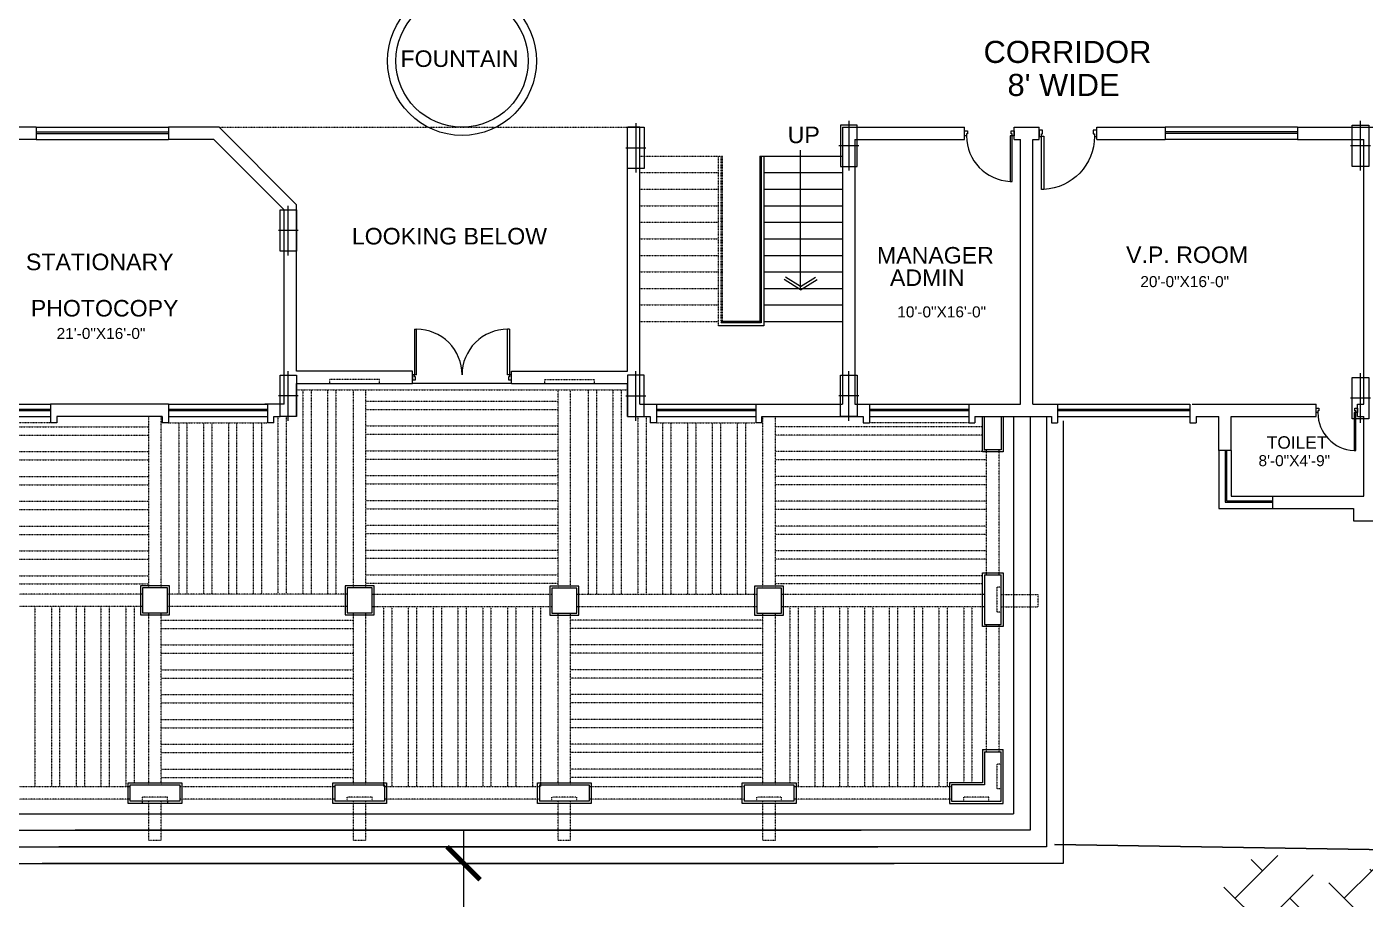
# Model space of a CAD drawing. Header units: inches. Extents: x -110725 to 51121, y 8404 to 44825.
# Drawn here: x 40073 to 41044, y 21177 to 21810 of the extents above; entities that cross this region are included whole.
import ezdxf

# ---------------------------------------------------------------- set-up
doc = ezdxf.new("R2010")
doc.units = ezdxf.units.IN
doc.header["$LTSCALE"] = 0.1
doc.header["$MEASUREMENT"] = 0
doc.linetypes.add('DASHED2', pattern=[0.375, 0.25, -0.125])
doc.layers.get('0').update_dxf_attribs({"color": 1, "lineweight": 0})
doc.layers.get('Defpoints').update_dxf_attribs({"lineweight": 0})
for name, color, linetype, lineweight in [('Col.', 4, 'Continuous', 0), ('dim', 252, 'Continuous', 0), ('DOOR', 32, 'Continuous', 0), ('h', 8, 'Continuous', 0), ('HATCH', 5, 'Continuous', 5), ('PLASTER', 7, 'Continuous', 0), ('stair', 5, 'Continuous', 0), ('TEXT', 3, 'Continuous', 0), ('WALL', 7, 'Continuous', 0), ('WIN', 160, 'Continuous', 0), ('wood pergola', 22, 'DASHED2', 0)]:
    doc.layers.add(name, color=color, linetype=linetype, lineweight=lineweight)
doc.layers.add('GREEN BELT', color=80, linetype='Continuous')
doc.styles.add('as', font='arial.ttf')
doc.styles.add('EHSAN', font='arial.ttf', dxfattribs={"height": 54})
doc.dimstyles.new('DIM1', dxfattribs={"dimtxt": 54, "dimasz": 6, "dimexe": 6, "dimexo": 3, "dimgap": 1, "dimtad": 0, "dimzin": 0, "dimdsep": 46, "dimlunit": 4, "dimtxsty": 'EHSAN', "dimblk": 'ARCHTICK', "dimcen": 3, "dimdle": 6, "dimclrd": 4, "dimclre": 4, "dimclrt": 6, "dimadec": 0, "dimazin": 0, "dimtfac": 1, "dimtofl": 0, "dimtmove": 1, "dimatfit": 3, "dimldrblk": 'ARCHTICK', "dimfxl": 4, "dimtolj": 1, "dimtzin": 3, "dimlwd": -1, "dimlwe": -1, "dimarcsym": 0})

# ---------------------------------------------------------------- blocks, each defined once
blk = doc.blocks.new('D-1')
for points in [[(1.5, 34.85), (1.5, 1.85), (3, 1.85), (3, 34.85)], [(2.25, 0.38), (2.25, -1.88), (0, -1.88), (0, 1.88), (1.5, 1.88), (1.5, 0.38)], [(33.75, 0.38), (34.5, 0.38), (34.5, 1.88), (36, 1.88), (36, -1.88), (33.75, -1.88)]]:
    blk.add_lwpolyline(points, close=True)
blk.add_arc((1.5, 1.88), 33, 0, 87.39475)
blk = doc.blocks.new('DD3')
for p, q in [((-70.5, 34.88), (-70.5, 1.85)), ((-70.5, 34.88), (-69, 34.88)), ((-69, 1.85), (-69, 34.88)), ((-1.5, 34.88), (-3, 34.88)), ((-3, 1.85), (-3, 34.88)), ((-1.5, 34.88), (-1.5, 1.85)), ((-72, 1.88), (-72, -1.88)), ((-70.5, 1.88), (-72, 1.88)), ((-69, 1.88), (-70.5, 1.88)), ((-70.5, 0.38), (-70.5, 1.88)), ((-69.75, 0.38), (-70.5, 0.38)), ((-69.75, -1.88), (-69.75, 0.38)), ((-1.5, 1.85), (-3, 1.85)), ((-1.5, 0.38), (-2.25, 0.38)), ((-2.25, 0.38), (-2.25, -1.88)), ((-1.5, 1.88), (-1.5, 0.38)), ((0, 1.88), (-1.5, 1.88)), ((0, -1.88), (0, 1.88)), ((-72, -1.88), (-69.75, -1.88)), ((-2.25, -1.88), (0, -1.88))]:
    blk.add_line(p, q)
for centre, start, end in [((-69, 1.88), 359.98236, 90), ((-3, 1.88), 90, 180.01764)]:
    blk.add_arc(centre, 33, start, end)
blk = doc.blocks.new('D-6-dub')
blk.add_blockref('DD3', (0, 0))
blk = doc.blocks.new('_ArchTick')
at = {"color": 0, "linetype": 'ByBlock', "const_width": 0.15}
blk.add_lwpolyline([(-0.5, -0.5), (0.5, 0.5)], dxfattribs=at)
blk = doc.blocks.new('*D2555')
at = {"layer": 'Defpoints', "color": 0, "transparency": 16777216}
for p in [(40381.79, 21203.45), (40381.79, 20291.03), (40390.19, 20291.03)]:
    blk.add_point(p, dxfattribs=at)
at = {"layer": 'dim', "color": 4, "transparency": 16777216}
for p, q in [((40390.19, 21227.45), (40390.19, 20860.46)), ((40384.79, 21203.45), (40396.19, 21203.45)), ((40390.19, 20267.03), (40390.19, 20634.02)), ((40384.79, 20291.03), (40396.19, 20291.03))]:
    blk.add_line(p, q, dxfattribs=at)
at = {"layer": 'dim', "color": 4, "transparency": 16777216, "xscale": 24, "yscale": 24, "zscale": 24}
for p, rotation in [((40390.19, 21203.45), 90), ((40390.19, 20291.03), 270)]:
    blk.add_blockref('_ArchTick', p, dxfattribs=dict(at, rotation=rotation))
at = {"layer": 'dim', "color": 6, "transparency": 16777216, "insert": (40390.19, 20747.24), "char_height": 54, "attachment_point": 5, "rotation": 90, "style": 'EHSAN'}
blk.add_mtext('\\A1;76\'-0{\\H1x;\\S1/2;}"', dxfattribs=at)
blk = doc.blocks.new('44')
at = {"layer": 'Col.', "linetype": 'Continuous'}
blk.add_lwpolyline([(-24729.42, 37327.33), (-24729.42, 37339.33), (-24759.42, 37339.33), (-24759.42, 37327.33)], close=True, dxfattribs=at)
at = {"layer": 'dim', "linetype": 'Continuous'}
for p, q in [((-24744.42, 37340.53), (-24744.42, 37326.13)), ((-24762.42, 37333.33), (-24726.42, 37333.33))]:
    blk.add_line(p, q, dxfattribs=at)
blk = doc.blocks.new('A$C266513BC')
at = {"layer": 'WALL'}
for p, q in [((0, 52.07), (12.55, 58.49)), ((0, 52.07), (86.94, 0)), ((0, 52.07), (0.26, 37.98)), ((2.02, 50.86), (13.46, 56.71)), ((2.02, 50.86), (2.26, 38.02))]:
    blk.add_line(p, q, dxfattribs=at)

msp = doc.modelspace()

# ---------------------------------------------------------------- hatches: boundary and pattern name
at = {"layer": 'HATCH'}
h = msp.add_hatch(dxfattribs=at)
h.set_pattern_fill('AR-HBONE', color=251, scale=7)
h.set_pattern_definition([(45, (77934.337, 32.81), (3e-15, 39.59798), [84, -28]), (135, (77954.136, 52.61), (3e-15, 39.59798), [84, -28])])
edge = h.paths.add_edge_path()
edge.add_arc((41130.24879, 21080.85288), 46.23757, 321.43452144, 431.43452134)
edge.add_arc((41120.66792, 21154.51345), 38.47577, 309.17031682, 509.43681154)
edge.add_arc((41046.40307, 21152.9625), 46.23757, 27.17260702, 137.17260692)
edge.add_arc((40976.77849, 21171.35578), 38.01942, 20.0565317, 210.02676781)
edge.add_arc((40946.20951, 21106.15277), 46.23757, 92.91069259, 202.91069249)
edge.add_arc((40930.65325, 21050.64149), 46.23757, 125.77973538, 235.77973528)
edge.add_arc((40947.71446, 20995.57413), 46.23757, 158.64877817, 268.64877807)
edge.add_arc((40991.93059, 20958.5818), 46.23757, 191.51782095, 301.51782086)
edge.add_arc((41055.2835, 20914.37486), 39.47334, 173.02945644, 385.74427095)
edge.add_arc((41101.03865, 20976.61882), 46.23757, 257.25590653, 367.25590643)
edge.add_arc((41168.57811, 21013.90172), 38.18832, 235.42339105, 453.26703682)

# ---------------------------------------------------------------- linework, layer by layer
msp.add_line((40425.10944, 21551.45053), (40353.10944, 21551.45053))
at = {"layer": 'GREEN BELT', "linetype": 'Continuous', "elevation": 8.10112}
msp.add_lwpolyline([(41491.42238, 20428.73676), (41459.86049, 20498.68089), (41456.3901, 20915.90191), (41393.38714, 21088.55853), (41229.50957, 21210.50475), (40819.0224, 21217.05164), (40819.0224, 21217.05164)], dxfattribs=at)
at = {"layer": 'PLASTER'}
for p, q in [((40293.10944, 21551.45053), (40329.35944, 21551.45053)), ((40449.10944, 21551.45053), (40485.10944, 21551.45053)), ((40766.60944, 21501.95053), (40766.60944, 21527.45053)), ((40781.60944, 21527.45053), (40781.60944, 21501.95053)), ((40781.60944, 21501.95053), (40766.60944, 21501.95053)), ((40766.60944, 21375.20053), (40766.60944, 21414.20053)), ((40766.60944, 21414.20053), (40781.60944, 21414.20053)), ((40781.60944, 21414.20053), (40781.60944, 21375.20053)), ((40781.60944, 21375.20053), (40766.60944, 21375.20053)), ((40766.60944, 21285.95053), (40766.60944, 21261.95053)), ((40766.60944, 21285.95053), (40781.60944, 21285.95053)), ((40781.60944, 21246.95053), (40781.60944, 21285.95053)), ((40146.85944, 21261.95053), (40185.85944, 21261.95053)), ((40146.85944, 21246.95053), (40146.85944, 21261.95053)), ((40185.85944, 21261.95053), (40185.85944, 21246.95053)), ((40295.35944, 21261.95053), (40334.35944, 21261.95053)), ((40295.35944, 21246.95053), (40295.35944, 21261.95053)), ((40334.35944, 21261.95053), (40334.35944, 21246.95053)), ((40443.85944, 21261.95053), (40482.85944, 21261.95053)), ((40443.85944, 21246.95053), (40443.85944, 21261.95053)), ((40482.85944, 21261.95053), (40482.85944, 21246.95053)), ((40592.35944, 21261.95053), (40631.35944, 21261.95053)), ((40592.35944, 21246.95053), (40592.35944, 21261.95053)), ((40631.35944, 21261.95053), (40631.35944, 21246.95053)), ((40766.60944, 21261.95053), (40742.60944, 21261.95053)), ((40742.60944, 21261.95053), (40742.60944, 21246.95053)), ((40185.85944, 21246.95053), (40146.85944, 21246.95053)), ((40334.35944, 21246.95053), (40295.35944, 21246.95053)), ((40482.85944, 21246.95053), (40443.85944, 21246.95053)), ((40631.35944, 21246.95053), (40592.35944, 21246.95053)), ((40742.60944, 21246.95053), (40781.60944, 21246.95053))]:
    msp.add_line(p, q, dxfattribs=at)
at = {"layer": 'PLASTER', "elevation": 27.16259}
for points in [[(40155.85944, 21383.70053), (40176.85944, 21383.70053), (40176.85944, 21404.70053), (40155.85944, 21404.70053)], [(40304.35944, 21383.70053), (40325.35944, 21383.70053), (40325.35944, 21404.70053), (40304.35944, 21404.70053)], [(40452.85944, 21383.45053), (40473.85944, 21383.45053), (40473.85944, 21404.45053), (40452.85944, 21404.45053)], [(40601.35944, 21383.45053), (40622.35944, 21383.45053), (40622.35944, 21404.45053), (40601.35944, 21404.45053)]]:
    msp.add_lwpolyline(points, close=True, dxfattribs=at)
at = {"layer": 'stair', "linetype": 'DASHED2'}
for p, q in [((40518.10944, 21716.45053), (40577.10944, 21716.45053)), ((40575.10944, 21593.45053), (40575.10944, 21716.45053)), ((40577.10944, 21595.45053), (40577.10944, 21716.45053)), ((40577.10944, 21716.45053), (40578.10944, 21716.45053)), ((40578.10944, 21596.45053), (40578.10944, 21716.45053)), ((40518.10944, 21704.45053), (40575.10944, 21704.45053)), ((40577.10944, 21704.45053), (40578.10944, 21704.45053)), ((40518.10944, 21692.45053), (40575.10944, 21692.45053)), ((40577.10944, 21692.45053), (40578.10944, 21692.45053)), ((40518.10944, 21680.45053), (40575.10944, 21680.45053)), ((40577.10944, 21680.45053), (40578.10944, 21680.45053)), ((40518.10944, 21668.45053), (40575.10944, 21668.45053)), ((40577.10944, 21668.45053), (40578.10944, 21668.45053)), ((40518.10944, 21656.45053), (40575.10944, 21656.45053)), ((40577.10944, 21656.45053), (40578.10944, 21656.45053)), ((40518.10944, 21644.45053), (40575.10944, 21644.45053)), ((40577.10944, 21644.45053), (40578.10944, 21644.45053)), ((40518.10944, 21632.45053), (40575.10944, 21632.45053)), ((40577.10944, 21632.45053), (40578.10944, 21632.45053)), ((40518.10944, 21620.45053), (40575.10944, 21620.45053)), ((40577.10944, 21620.45053), (40578.10944, 21620.45053)), ((40518.10944, 21608.45053), (40575.10944, 21608.45053)), ((40577.10944, 21608.45053), (40578.10944, 21608.45053)), ((40518.10944, 21596.45053), (40575.10944, 21596.45053))]:
    msp.add_line(p, q, dxfattribs=at)
at = {"layer": 'stair'}
for p, q in [((40605.10944, 21716.45053), (40605.10944, 21596.45053)), ((40605.10944, 21716.45053), (40606.10944, 21716.45053)), ((40606.10944, 21716.45053), (40606.10944, 21595.45053)), ((40606.10944, 21716.45053), (40665.10944, 21716.45053)), ((40608.10944, 21716.45053), (40608.10944, 21593.45053)), ((40605.10944, 21704.45053), (40606.10944, 21704.45053)), ((40608.10944, 21704.45053), (40665.10944, 21704.45053)), ((40605.10944, 21692.45053), (40606.10944, 21692.45053)), ((40608.10944, 21692.45053), (40665.10944, 21692.45053)), ((40605.10944, 21680.45053), (40606.10944, 21680.45053)), ((40608.10944, 21680.45053), (40665.10944, 21680.45053)), ((40605.10944, 21668.45053), (40606.10944, 21668.45053)), ((40608.10944, 21668.45053), (40665.10944, 21668.45053)), ((40605.10944, 21656.45053), (40606.10944, 21656.45053)), ((40608.10944, 21656.45053), (40665.10944, 21656.45053)), ((40605.10944, 21644.45053), (40606.10944, 21644.45053)), ((40608.10944, 21644.45053), (40665.10944, 21644.45053)), ((40605.10944, 21632.45053), (40606.10944, 21632.45053)), ((40608.10944, 21632.45053), (40665.10944, 21632.45053)), ((40605.10944, 21620.45053), (40606.10944, 21620.45053)), ((40608.10944, 21620.45053), (40665.10944, 21620.45053)), ((40605.10944, 21608.45053), (40606.10944, 21608.45053)), ((40608.10944, 21608.45053), (40665.10944, 21608.45053)), ((40608.10944, 21593.45053), (40575.10944, 21593.45053)), ((40577.10944, 21596.45053), (40578.10944, 21596.45053)), ((40606.10944, 21595.45053), (40577.10944, 21595.45053)), ((40605.10944, 21596.45053), (40578.10944, 21596.45053)), ((40605.10944, 21596.45053), (40606.10944, 21596.45053)), ((40608.10944, 21596.45053), (40665.10944, 21596.45053)), ((40789.10944, 21527.45053), (40789.10944, 21239.45053)), ((40801.10944, 21527.45053), (40801.10944, 21227.45053)), ((40813.10944, 21527.45053), (40813.10944, 21215.45053)), ((40825.10944, 21524.45053), (40825.10944, 21203.45053)), ((40825.10944, 21524.45053), (40825.10944, 21203.45053)), ((39989.10944, 21239.45053), (40789.10944, 21239.45053)), ((39977.10944, 21227.45053), (40678.60944, 21227.45053)), ((40016.35944, 21227.45053), (40678.60944, 21227.45053)), ((40801.10944, 21227.45053), (40108.60944, 21227.45053)), ((39965.10944, 21215.45053), (40690.60944, 21215.45053)), ((40004.35944, 21215.45053), (40690.60944, 21215.45053)), ((40813.10944, 21215.45053), (40096.60944, 21215.45053)), ((39953.10944, 21203.45053), (40702.60944, 21203.45053)), ((39992.35944, 21203.45053), (40702.60944, 21203.45053)), ((39992.35944, 21203.45053), (40702.60944, 21203.45053)), ((40825.10944, 21203.45053), (40084.60944, 21203.45053))]:
    msp.add_line(p, q, dxfattribs=at)
at = {"layer": 'WALL'}
for p, q in [((40080.10944, 21737.45053), (40048.60944, 21737.45053)), ((40080.10944, 21737.45053), (40080.10944, 21728.45053)), ((40212.83737, 21737.45053), (40176.10944, 21737.45053)), ((40176.10944, 21737.45053), (40176.10944, 21728.45053)), ((40212.83737, 21737.45053), (40269.10944, 21681.17846)), ((40518.10944, 21737.45053), (40509.10944, 21737.45053)), ((40509.10944, 21560.45053), (40509.10944, 21737.45053)), ((40518.10944, 21536.45053), (40518.10944, 21737.45053)), ((40665.10944, 21737.45053), (40753.60944, 21737.45053)), ((40665.10944, 21737.45053), (40665.10944, 21536.45053)), ((40753.60944, 21728.45053), (40753.60944, 21737.45053)), ((40789.60944, 21728.45053), (40789.60944, 21737.45053)), ((40789.60944, 21737.45053), (40807.60944, 21737.45053)), ((40807.60944, 21728.45053), (40807.60944, 21737.45053)), ((40849.60944, 21728.45053), (40849.60944, 21737.45053)), ((40849.60944, 21737.45053), (40899.10944, 21737.45053)), ((40899.10944, 21737.45053), (40899.10944, 21728.45053)), ((40995.10944, 21737.45053), (40995.10944, 21728.45053)), ((40995.10944, 21737.45053), (41052.10944, 21737.45053)), ((40080.10944, 21728.45053), (40048.60944, 21728.45053)), ((40209.10944, 21728.45053), (40176.10944, 21728.45053)), ((40209.10944, 21728.45053), (40260.10944, 21677.45053)), ((40674.10944, 21728.45053), (40753.60944, 21728.45053)), ((40674.10944, 21728.45053), (40674.10944, 21536.45053)), ((40789.60944, 21728.45053), (40794.10944, 21728.45053)), ((40794.10944, 21536.45053), (40794.10944, 21728.45053)), ((40803.10944, 21536.45053), (40803.10944, 21728.45053)), ((40803.10944, 21728.45053), (40807.60944, 21728.45053)), ((40849.60944, 21728.45053), (40899.10944, 21728.45053)), ((40995.10944, 21728.45053), (41043.10944, 21728.45053)), ((41043.10944, 21536.45053), (41043.10944, 21728.45053)), ((40269.10944, 21560.45053), (40269.10944, 21681.17846)), ((40260.10944, 21536.45053), (40260.10944, 21677.45053)), ((40353.10944, 21560.45053), (40269.10944, 21560.45053)), ((40353.10944, 21551.45053), (40353.10944, 21560.45053)), ((40425.10944, 21560.45053), (40509.10944, 21560.45053)), ((40425.10944, 21551.45053), (40425.10944, 21560.45053)), ((40269.10944, 21527.45053), (40269.10944, 21551.45053)), ((40269.10944, 21551.45053), (40293.10944, 21551.45053)), ((40329.35944, 21551.45053), (40353.10944, 21551.45053)), ((40425.10944, 21551.45053), (40449.10944, 21551.45053)), ((40485.10944, 21551.45053), (40509.10944, 21551.45053)), ((40509.10944, 21527.45053), (40509.10944, 21551.45053)), ((40176.10944, 21536.45053), (40090.60944, 21536.45053)), ((40090.60944, 21536.45053), (40090.60944, 21522.95053)), ((40176.10944, 21536.45053), (40176.10944, 21522.95053)), ((40260.10944, 21536.45053), (40246.10944, 21536.45053)), ((40248.10944, 21536.45053), (40248.10944, 21522.95053)), ((40518.10944, 21536.45053), (40665.10944, 21536.45053)), ((40530.10944, 21536.45053), (40530.10944, 21522.95053)), ((40602.10944, 21536.45053), (40602.10944, 21522.95053)), ((40674.10944, 21536.45053), (40684.60944, 21536.45053)), ((40684.60944, 21536.45053), (40684.60944, 21522.95053)), ((40755.10944, 21536.45053), (40794.10944, 21536.45053)), ((40756.60944, 21536.45053), (40756.60944, 21527.45053)), ((40756.60944, 21536.45053), (40756.60944, 21522.95053)), ((40803.10944, 21536.45053), (40822.60944, 21536.45053)), ((40821.10944, 21536.45053), (40821.10944, 21522.95053)), ((40917.10944, 21536.45053), (40917.10944, 21522.95053)), ((40918.60944, 21536.45053), (41008.60944, 21536.45053)), ((41008.60944, 21527.45053), (41008.60944, 21536.45053)), ((41038.60944, 21527.45053), (41038.60944, 21536.45053)), ((41038.60944, 21536.45053), (41043.10944, 21536.45053)), ((40171.60944, 21527.45053), (40095.10944, 21527.45053)), ((40095.10944, 21527.45053), (40095.10944, 21522.95053)), ((40171.60944, 21527.45053), (40171.60944, 21522.95053)), ((40252.60944, 21522.95053), (40252.60944, 21527.45053)), ((40252.60944, 21527.45053), (40257.10944, 21527.45053)), ((40269.10944, 21527.45053), (40269.10944, 21527.45053)), ((40509.10944, 21527.45053), (40509.10944, 21527.45053)), ((40509.10944, 21527.45053), (40525.60944, 21527.45053)), ((40525.60944, 21527.45053), (40525.60944, 21522.95053)), ((40606.60944, 21527.45053), (40680.10944, 21527.45053)), ((40606.60944, 21522.95053), (40606.60944, 21527.45053)), ((40680.10944, 21527.45053), (40680.10944, 21522.95053)), ((40761.10944, 21527.45053), (40816.60944, 21527.45053)), ((40761.10944, 21527.45053), (40761.10944, 21522.95053)), ((40794.10944, 21527.45053), (40794.10944, 21527.45053)), ((40816.60944, 21527.45053), (40816.60944, 21522.95053)), ((40921.60944, 21527.45053), (40938.10944, 21527.45053)), ((40921.60944, 21527.45053), (40921.60944, 21522.95053)), ((40938.10944, 21502.89746), (40938.10944, 21527.45053)), ((40947.10944, 21527.45053), (41008.60944, 21527.45053)), ((40947.10944, 21502.89746), (40947.10944, 21527.45053)), ((41038.60944, 21527.45053), (41043.10944, 21527.45053)), ((41043.10944, 21469.89746), (41043.10944, 21527.45053)), ((40095.10944, 21522.95053), (40090.60944, 21522.95053)), ((40176.10944, 21522.95053), (40171.60944, 21522.95053)), ((40252.60944, 21522.95053), (40248.10944, 21522.95053)), ((40530.10944, 21522.95053), (40525.60944, 21522.95053)), ((40606.60944, 21522.95053), (40602.10944, 21522.95053)), ((40680.10944, 21522.95053), (40684.60944, 21522.95053)), ((40756.60944, 21522.95053), (40761.10944, 21522.95053)), ((40816.60944, 21522.95053), (40821.10944, 21522.95053)), ((40917.10944, 21522.95053), (40921.60944, 21522.95053)), ((40947.10944, 21502.89746), (40938.10944, 21502.89746)), ((40977.10944, 21469.89746), (41043.10944, 21469.89746)), ((40977.10944, 21460.89746), (40977.10944, 21469.89746)), ((40977.10944, 21460.89746), (41035.60944, 21460.89746)), ((41035.60944, 21460.89746), (41035.60944, 21451.89746)), ((41035.60944, 21451.89746), (41071.60944, 21451.89746)), ((40768.10944, 21412.70053), (40768.10944, 21376.70053)), ((40768.10944, 21412.70053), (40780.10944, 21412.70053)), ((40780.10944, 21376.70053), (40780.10944, 21412.70053)), ((40768.10944, 21376.70053), (40780.10944, 21376.70053)), ((40768.10944, 21284.45053), (40768.10944, 21260.45053)), ((40768.10944, 21284.45053), (40780.10944, 21284.45053)), ((40780.10944, 21248.45053), (40780.10944, 21284.45053)), ((40148.35944, 21248.45053), (40148.35944, 21260.45053)), ((40148.35944, 21260.45053), (40184.35944, 21260.45053)), ((40184.35944, 21260.45053), (40184.35944, 21248.45053)), ((40296.85944, 21260.45053), (40332.85944, 21260.45053)), ((40296.85944, 21260.45053), (40296.85944, 21248.45053)), ((40332.85944, 21260.45053), (40332.85944, 21248.45053)), ((40445.35944, 21260.45053), (40481.35944, 21260.45053)), ((40445.35944, 21260.45053), (40445.35944, 21248.45053)), ((40481.35944, 21260.45053), (40481.35944, 21248.45053)), ((40593.85944, 21260.45053), (40629.85944, 21260.45053)), ((40593.85944, 21260.45053), (40593.85944, 21248.45053)), ((40629.85944, 21260.45053), (40629.85944, 21248.45053)), ((40768.10944, 21260.45053), (40744.10944, 21260.45053)), ((40744.10944, 21260.45053), (40744.10944, 21248.45053)), ((40157.35944, 21248.45053), (40148.35944, 21248.45053)), ((40175.35944, 21248.45053), (40157.35944, 21248.45053)), ((40157.35944, 21246.95053), (40157.35944, 21248.45053)), ((40184.35944, 21248.45053), (40175.35944, 21248.45053)), ((40175.35944, 21248.45053), (40175.35944, 21246.95053)), ((40332.85944, 21248.45053), (40296.85944, 21248.45053)), ((40481.35944, 21248.45053), (40445.35944, 21248.45053)), ((40629.85944, 21248.45053), (40593.85944, 21248.45053)), ((40744.10944, 21248.45053), (40780.10944, 21248.45053))]:
    msp.add_line(p, q, dxfattribs=at)
at = {"layer": 'WALL', "elevation": 27.16259}
for points in [[(40780.10944, 21503.45053), (40768.10944, 21503.45053), (40768.10944, 21527.45053), (40780.10944, 21527.45053)], [(40157.35944, 21385.20053), (40175.35944, 21385.20053), (40175.35944, 21403.20053), (40157.35944, 21403.20053)], [(40305.85944, 21385.20053), (40323.85944, 21385.20053), (40323.85944, 21403.20053), (40305.85944, 21403.20053)], [(40454.35944, 21384.95053), (40472.35944, 21384.95053), (40472.35944, 21402.95053), (40454.35944, 21402.95053)], [(40602.85944, 21384.95053), (40620.85944, 21384.95053), (40620.85944, 21402.95053), (40602.85944, 21402.95053)]]:
    msp.add_lwpolyline(points, close=True, dxfattribs=at)
at = {"layer": 'WIN'}
for p, q in [((40080.10944, 21737.45053), (40176.10944, 21737.45053)), ((40995.10944, 21737.45053), (40899.10944, 21737.45053)), ((40080.10944, 21733.95053), (40176.10944, 21733.95053)), ((40080.10944, 21732.95053), (40176.10944, 21732.95053)), ((40080.10944, 21728.45053), (40176.10944, 21728.45053)), ((40995.10944, 21733.95053), (40899.10944, 21733.95053)), ((40995.10944, 21732.95053), (40899.10944, 21732.95053)), ((40995.10944, 21728.45053), (40899.10944, 21728.45053)), ((40018.60944, 21536.45053), (40090.60944, 21536.45053)), ((40176.10944, 21536.45053), (40248.10944, 21536.45053)), ((40530.10944, 21536.45053), (40602.10944, 21536.45053)), ((40684.60944, 21536.45053), (40756.60944, 21536.45053)), ((40821.10944, 21536.45053), (40917.10944, 21536.45053)), ((40018.60944, 21532.95053), (40090.60944, 21532.95053)), ((40018.60944, 21531.95053), (40090.60944, 21531.95053)), ((40018.60944, 21527.45053), (40090.60944, 21527.45053)), ((40176.10944, 21532.95053), (40248.10944, 21532.95053)), ((40176.10944, 21531.95053), (40248.10944, 21531.95053)), ((40176.10944, 21527.45053), (40248.10944, 21527.45053)), ((40530.10944, 21532.95053), (40602.10944, 21532.95053)), ((40530.10944, 21531.95053), (40602.10944, 21531.95053)), ((40530.10944, 21527.45053), (40602.10944, 21527.45053)), ((40684.60944, 21532.95053), (40756.60944, 21532.95053)), ((40684.60944, 21531.95053), (40756.60944, 21531.95053)), ((40684.60944, 21527.45053), (40756.60944, 21527.45053)), ((40821.10944, 21532.95053), (40917.10944, 21532.95053)), ((40821.10944, 21531.95053), (40917.10944, 21531.95053)), ((40821.10944, 21527.45053), (40917.10944, 21527.45053)), ((40938.10944, 21502.89746), (40938.10944, 21460.89746)), ((40942.60944, 21502.89746), (40942.60944, 21465.39746)), ((40943.60944, 21502.89746), (40943.60944, 21466.39746)), ((40947.10944, 21502.89746), (40947.10944, 21469.89746)), ((40942.60944, 21465.39746), (40977.10944, 21465.39746)), ((40943.60944, 21466.39746), (40977.10944, 21466.39746)), ((40947.10944, 21469.89746), (40977.10944, 21469.89746)), ((40938.10944, 21460.89746), (40977.10944, 21460.89746))]:
    msp.add_line(p, q, dxfattribs=at)
at = {"layer": 'WIN', "linetype": 'DASHED2'}
for p, q in [((40212.83737, 21737.45053), (40509.10944, 21737.45053)), ((40293.10944, 21551.45053), (40293.10944, 21554.45053)), ((40329.35944, 21554.45053), (40293.10944, 21554.45053)), ((40329.35944, 21551.45053), (40329.35944, 21554.45053)), ((40449.10944, 21551.45053), (40449.10944, 21554.45053)), ((40449.10944, 21554.45053), (40485.10944, 21554.45053)), ((40485.10944, 21551.45053), (40485.10944, 21554.45053)), ((40269.10944, 21546.95053), (40509.10944, 21546.95053)), ((40310.35944, 21403.20053), (40310.35944, 21546.95053)), ((40319.35944, 21403.20053), (40319.35944, 21546.95053)), ((40458.85944, 21402.95053), (40458.85944, 21546.95053)), ((40467.85944, 21402.95053), (40467.85944, 21546.95053)), ((40161.85944, 21403.20053), (40161.85944, 21527.45053)), ((40170.85944, 21403.20053), (40170.85944, 21527.45053)), ((40607.35944, 21402.95053), (40607.35944, 21527.45053)), ((40616.35944, 21402.95053), (40616.35944, 21527.45053)), ((40090.60944, 21522.95053), (40018.60944, 21522.95053)), ((40176.10944, 21522.95053), (40248.10944, 21522.95053)), ((40530.10944, 21522.95053), (40602.10944, 21522.95053)), ((40756.60944, 21522.95053), (40684.60944, 21522.95053)), ((40769.60944, 21412.70053), (40769.60944, 21503.45053)), ((40778.60944, 21412.70053), (40778.60944, 21503.45053)), ((40157.35944, 21398.70053), (40010.10944, 21398.70053)), ((40305.85944, 21398.70053), (40175.35944, 21398.70053)), ((40454.35944, 21398.45053), (40323.85944, 21398.45053)), ((40602.85944, 21398.45053), (40472.35944, 21398.45053)), ((40768.10944, 21398.45053), (40620.85944, 21398.45053)), ((40777.10944, 21403.70053), (40777.10944, 21385.70053)), ((40780.10944, 21403.70053), (40777.10944, 21403.70053)), ((40780.10944, 21398.45053), (40807.10944, 21398.45053)), ((40807.10944, 21389.45053), (40807.10944, 21398.45053)), ((40157.35944, 21389.70053), (40010.10944, 21389.70053)), ((40305.85944, 21389.70053), (40175.35944, 21389.70053)), ((40454.35944, 21389.45053), (40323.85944, 21389.45053)), ((40602.85944, 21389.45053), (40472.35944, 21389.45053)), ((40768.10944, 21389.45053), (40620.85944, 21389.45053)), ((40780.10944, 21389.45053), (40807.10944, 21389.45053)), ((40161.85944, 21260.45053), (40161.85944, 21385.20053)), ((40170.85944, 21260.45053), (40170.85944, 21385.20053)), ((40310.35944, 21260.45053), (40310.35944, 21385.20053)), ((40319.35944, 21260.45053), (40319.35944, 21385.20053)), ((40458.85944, 21260.45053), (40458.85944, 21384.95053)), ((40467.85944, 21260.45053), (40467.85944, 21384.95053)), ((40607.35944, 21260.45053), (40607.35944, 21384.95053)), ((40616.35944, 21260.45053), (40616.35944, 21384.95053)), ((40780.10944, 21385.70053), (40777.10944, 21385.70053)), ((40769.60944, 21284.45053), (40769.60944, 21376.70053)), ((40778.60944, 21284.45053), (40778.60944, 21376.70053)), ((40777.10944, 21275.45053), (40777.10944, 21257.45053)), ((40780.10944, 21275.45053), (40777.10944, 21275.45053)), ((40148.35944, 21258.95053), (40034.10944, 21258.95053)), ((40296.85944, 21258.95053), (40184.35944, 21258.95053)), ((40445.35944, 21258.95053), (40332.85944, 21258.95053)), ((40593.85944, 21258.95053), (40481.35944, 21258.95053)), ((40744.10944, 21258.95053), (40629.85944, 21258.95053)), ((40780.10944, 21257.45053), (40777.10944, 21257.45053)), ((40148.35944, 21249.95053), (40034.10944, 21249.95053)), ((40175.35944, 21251.45053), (40157.35944, 21251.45053)), ((40157.35944, 21248.45053), (40157.35944, 21251.45053)), ((40161.85944, 21219.95053), (40161.85944, 21248.45053)), ((40170.85944, 21219.95053), (40170.85944, 21248.45053)), ((40175.35944, 21248.45053), (40175.35944, 21251.45053)), ((40296.85944, 21249.95053), (40184.35944, 21249.95053)), ((40323.85944, 21251.45053), (40305.85944, 21251.45053)), ((40305.85944, 21248.45053), (40305.85944, 21251.45053)), ((40310.35944, 21219.95053), (40310.35944, 21248.45053)), ((40319.35944, 21219.95053), (40319.35944, 21248.45053)), ((40323.85944, 21248.45053), (40323.85944, 21251.45053)), ((40445.35944, 21249.95053), (40332.85944, 21249.95053)), ((40472.35944, 21251.45053), (40454.35944, 21251.45053)), ((40454.35944, 21248.45053), (40454.35944, 21251.45053)), ((40458.85944, 21219.95053), (40458.85944, 21248.45053)), ((40467.85944, 21219.95053), (40467.85944, 21248.45053)), ((40472.35944, 21248.45053), (40472.35944, 21251.45053)), ((40593.85944, 21249.95053), (40481.35944, 21249.95053)), ((40620.85944, 21251.45053), (40602.85944, 21251.45053)), ((40602.85944, 21248.45053), (40602.85944, 21251.45053)), ((40607.35944, 21219.95053), (40607.35944, 21248.45053)), ((40616.35944, 21219.95053), (40616.35944, 21248.45053)), ((40620.85944, 21248.45053), (40620.85944, 21251.45053)), ((40744.10944, 21249.95053), (40629.85944, 21249.95053)), ((40771.10944, 21251.45053), (40753.10944, 21251.45053)), ((40753.10944, 21248.45053), (40753.10944, 21251.45053)), ((40771.10944, 21248.45053), (40771.10944, 21251.45053)), ((40170.85944, 21219.95053), (40161.85944, 21219.95053)), ((40319.35944, 21219.95053), (40310.35944, 21219.95053)), ((40467.85944, 21219.95053), (40458.85944, 21219.95053)), ((40616.35944, 21219.95053), (40607.35944, 21219.95053))]:
    msp.add_line(p, q, dxfattribs=at)
at = {"layer": 'WIN'}
for radius in [54, 48]:
    msp.add_circle((40389.10944, 21785.45053, 27.16259), radius, dxfattribs=at)
at = {"layer": 'wood pergola'}
for p, q in [((40273.60944, 21546.95053), (40273.60944, 21398.70053)), ((40279.60944, 21546.95053), (40279.60944, 21398.70053)), ((40291.60944, 21546.95053), (40291.60944, 21398.70053)), ((40297.60944, 21546.95053), (40297.60944, 21398.70053)), ((40480.60944, 21546.95053), (40480.60944, 21398.70053)), ((40486.60944, 21546.95053), (40486.60944, 21398.70053)), ((40498.60944, 21546.95053), (40498.60944, 21398.70053)), ((40504.60944, 21546.95053), (40504.60944, 21398.70053)), ((40319.35944, 21538.70053), (40458.85944, 21538.70053)), ((40255.60944, 21527.45053), (40255.60944, 21398.70053)), ((40261.60944, 21527.45053), (40261.60944, 21398.70053)), ((40319.35944, 21532.70053), (40458.85944, 21532.70053)), ((40516.60944, 21527.45053), (40516.60944, 21398.70053)), ((40522.60944, 21527.45053), (40522.60944, 21398.70053)), ((40011.60944, 21520.07553), (40161.85944, 21520.07553)), ((40011.60944, 21514.07553), (40161.85944, 21514.07553)), ((40183.60944, 21522.95053), (40183.60944, 21398.70053)), ((40189.60944, 21522.95053), (40189.60944, 21398.70053)), ((40201.60944, 21522.95053), (40201.60944, 21398.70053)), ((40207.60944, 21522.95053), (40207.60944, 21398.70053)), ((40219.60944, 21522.95053), (40219.60944, 21398.70053)), ((40225.60944, 21522.95053), (40225.60944, 21398.70053)), ((40237.60944, 21522.95053), (40237.60944, 21398.70053)), ((40243.60944, 21522.95053), (40243.60944, 21398.70053)), ((40319.35944, 21520.70053), (40458.85944, 21520.70053)), ((40319.35944, 21514.70053), (40458.85944, 21514.70053)), ((40534.60944, 21522.95053), (40534.60944, 21398.70053)), ((40540.60944, 21522.95053), (40540.60944, 21398.70053)), ((40552.60944, 21522.95053), (40552.60944, 21398.70053)), ((40558.60944, 21522.95053), (40558.60944, 21398.70053)), ((40570.60944, 21522.95053), (40570.60944, 21398.70053)), ((40576.60944, 21522.95053), (40576.60944, 21398.70053)), ((40588.60944, 21522.95053), (40588.60944, 21398.70053)), ((40594.60944, 21522.95053), (40594.60944, 21398.70053)), ((40766.60944, 21520.07553), (40616.35944, 21520.07553)), ((40766.60944, 21514.07553), (40616.35944, 21514.07553)), ((40008.60944, 21502.07553), (40161.85944, 21502.07553)), ((40008.60944, 21496.07553), (40161.85944, 21496.07553)), ((40319.35944, 21502.70053), (40458.85944, 21502.70053)), ((40319.35944, 21496.70053), (40458.85944, 21496.70053)), ((40769.60944, 21502.07553), (40616.35944, 21502.07553)), ((40769.60944, 21496.07553), (40616.35944, 21496.07553)), ((40319.35944, 21484.70053), (40458.85944, 21484.70053)), ((40008.60944, 21484.07553), (40161.85944, 21484.07553)), ((40008.60944, 21478.07553), (40161.85944, 21478.07553)), ((40319.35944, 21478.70053), (40458.85944, 21478.70053)), ((40769.60944, 21484.07553), (40616.35944, 21484.07553)), ((40769.60944, 21478.07553), (40616.35944, 21478.07553)), ((40008.60944, 21466.07553), (40161.85944, 21466.07553)), ((40319.35944, 21466.70053), (40458.85944, 21466.70053)), ((40769.60944, 21466.07553), (40616.35944, 21466.07553)), ((40008.60944, 21460.07553), (40161.85944, 21460.07553)), ((40319.35944, 21460.70053), (40458.85944, 21460.70053)), ((40769.60944, 21460.07553), (40616.35944, 21460.07553)), ((40008.60944, 21448.07553), (40161.85944, 21448.07553)), ((40319.35944, 21448.70053), (40458.85944, 21448.70053)), ((40769.60944, 21448.07553), (40616.35944, 21448.07553)), ((40008.60944, 21442.07553), (40161.85944, 21442.07553)), ((40319.35944, 21442.70053), (40458.85944, 21442.70053)), ((40769.60944, 21442.07553), (40616.35944, 21442.07553)), ((40008.60944, 21430.07553), (40161.85944, 21430.07553)), ((40319.35944, 21430.70053), (40458.85944, 21430.70053)), ((40769.60944, 21430.07553), (40616.35944, 21430.07553)), ((40008.60944, 21424.07553), (40161.85944, 21424.07553)), ((40319.35944, 21424.70053), (40458.85944, 21424.70053)), ((40769.60944, 21424.07553), (40616.35944, 21424.07553)), ((40011.60944, 21412.07553), (40161.85944, 21412.07553)), ((40319.35944, 21412.70053), (40458.85944, 21412.70053)), ((40766.60944, 21412.07553), (40616.35944, 21412.07553)), ((40011.60944, 21406.07553), (40161.85944, 21406.07553)), ((40319.35944, 21406.70053), (40458.85944, 21406.70053)), ((40766.60944, 21406.07553), (40616.35944, 21406.07553)), ((40079.23444, 21389.70053), (40079.23444, 21258.95053)), ((40091.23444, 21389.70053), (40091.23444, 21258.95053)), ((40097.23444, 21389.70053), (40097.23444, 21258.95053)), ((40109.23444, 21389.70053), (40109.23444, 21258.95053)), ((40115.23444, 21389.70053), (40115.23444, 21258.95053)), ((40127.23444, 21389.70053), (40127.23444, 21258.95053)), ((40133.23444, 21389.70053), (40133.23444, 21258.95053)), ((40145.23444, 21389.70053), (40145.23444, 21258.95053)), ((40151.23444, 21389.70053), (40151.23444, 21261.95053)), ((40332.10944, 21389.45053), (40332.10944, 21258.95053)), ((40338.10944, 21389.45053), (40338.10944, 21258.95053)), ((40350.10944, 21389.45053), (40350.10944, 21258.95053)), ((40356.10944, 21389.45053), (40356.10944, 21258.95053)), ((40368.10944, 21389.45053), (40368.10944, 21258.95053)), ((40374.10944, 21389.45053), (40374.10944, 21258.95053)), ((40386.10944, 21389.45053), (40386.10944, 21258.95053)), ((40392.10944, 21389.45053), (40392.10944, 21258.95053)), ((40404.10944, 21389.45053), (40404.10944, 21258.95053)), ((40410.10944, 21389.45053), (40410.10944, 21258.95053)), ((40422.10944, 21389.45053), (40422.10944, 21258.95053)), ((40428.10944, 21389.45053), (40428.10944, 21258.95053)), ((40440.10944, 21389.45053), (40440.10944, 21258.95053)), ((40446.10944, 21389.45053), (40446.10944, 21258.95053)), ((40626.98444, 21389.45053), (40626.98444, 21261.95053)), ((40632.98444, 21389.45053), (40632.98444, 21258.95053)), ((40644.98444, 21389.45053), (40644.98444, 21258.95053)), ((40650.98444, 21389.45053), (40650.98444, 21258.95053)), ((40662.98444, 21389.45053), (40662.98444, 21258.95053)), ((40668.98444, 21389.45053), (40668.98444, 21258.95053)), ((40680.98444, 21389.45053), (40680.98444, 21258.95053)), ((40686.98444, 21389.45053), (40686.98444, 21258.95053)), ((40698.98444, 21389.45053), (40698.98444, 21258.95053)), ((40704.98444, 21389.45053), (40704.98444, 21258.95053)), ((40716.98444, 21389.45053), (40716.98444, 21258.95053)), ((40722.98444, 21389.45053), (40722.98444, 21258.95053)), ((40734.98444, 21389.45053), (40734.98444, 21258.95053)), ((40740.98444, 21389.45053), (40740.98444, 21258.95053)), ((40752.98444, 21389.45053), (40752.98444, 21261.95053)), ((40758.98444, 21389.45053), (40758.98444, 21261.95053)), ((40170.85944, 21379.82553), (40310.35944, 21379.82553)), ((40607.35944, 21379.82553), (40467.85944, 21379.82553)), ((40170.85944, 21373.82553), (40310.35944, 21373.82553)), ((40607.35944, 21373.82553), (40467.85944, 21373.82553)), ((40170.85944, 21361.82553), (40310.35944, 21361.82553)), ((40607.35944, 21361.82553), (40467.85944, 21361.82553)), ((40170.85944, 21355.82553), (40310.35944, 21355.82553)), ((40607.35944, 21355.82553), (40467.85944, 21355.82553)), ((40170.85944, 21343.82553), (40310.35944, 21343.82553)), ((40607.35944, 21343.82553), (40467.85944, 21343.82553)), ((40170.85944, 21337.82553), (40310.35944, 21337.82553)), ((40607.35944, 21337.82553), (40467.85944, 21337.82553)), ((40170.85944, 21325.82553), (40310.35944, 21325.82553)), ((40170.85944, 21319.82553), (40310.35944, 21319.82553)), ((40607.35944, 21325.82553), (40467.85944, 21325.82553)), ((40607.35944, 21319.82553), (40467.85944, 21319.82553)), ((40170.85944, 21307.82553), (40310.35944, 21307.82553)), ((40170.85944, 21301.82553), (40310.35944, 21301.82553)), ((40607.35944, 21307.82553), (40467.85944, 21307.82553)), ((40607.35944, 21301.82553), (40467.85944, 21301.82553)), ((40170.85944, 21289.82553), (40310.35944, 21289.82553)), ((40170.85944, 21283.82553), (40310.35944, 21283.82553)), ((40607.35944, 21289.82553), (40467.85944, 21289.82553)), ((40607.35944, 21283.82553), (40467.85944, 21283.82553)), ((40170.85944, 21271.82553), (40310.35944, 21271.82553)), ((40607.35944, 21271.82553), (40467.85944, 21271.82553)), ((40170.85944, 21265.82553), (40310.35944, 21265.82553)), ((40607.35944, 21265.82553), (40467.85944, 21265.82553))]:
    msp.add_line(p, q, dxfattribs=at)

# ---------------------------------------------------------------- block references
at = {"layer": 'Col.', "linetype": 'Continuous', "xscale": -1}
for p, rotation in [((77848.44134, -3021.96891, 27.16259), 90), ((3707.52755, 46468.36998, 27.16259), 270), ((2929.77755, 46406.86998, 27.16259), 270), ((2929.77755, 46286.86998, 27.16259), 270), ((3336.27755, 46286.86998, 27.16259), 270), ((3707.52755, 46285.36998, 27.16259), 270)]:
    msp.add_blockref('44', p, dxfattribs=dict(at, rotation=rotation))
at = {"layer": 'Col.', "linetype": 'Continuous'}
for p, rotation in [((3336.27755, -3020.46891, 27.16259), 270), ((77848.44134, 46286.86998, 27.16259), 90)]:
    msp.add_blockref('44', p, dxfattribs=dict(at, rotation=rotation))
at = {"layer": 'DOOR', "rotation": 180}
msp.add_blockref('D-1', (40789.60944, 21732.95053, 27.16259), dxfattribs=at)
for p, xscale, yscale, zscale in [((40807.60944, 21732.95053, 27.16259), -1.166666666666665, 1.166666666661208, 1.166666666661783), ((41038.60944, 21531.95053, 27.16259), 0.833333333333333, 0.833333333333333, 0.833333333333333)]:
    msp.add_blockref('D-1', p, dxfattribs=dict(at, xscale=xscale, yscale=yscale, zscale=zscale))
at = {"layer": 'DOOR'}
msp.add_blockref('D-6-dub', (40425.10944, 21555.95053, 27.16259), dxfattribs=at)
at = {"layer": 'h', "linetype": 'Continuous', "xscale": -1, "rotation": 239.0806050619797}
msp.add_blockref('A$C266513BC', (40589.96121, 21646.23741, 27.16259), dxfattribs=at)

# ---------------------------------------------------------------- texts
at = {"layer": 'TEXT', "style": 'as'}
for s, height, p in [('CORRIDOR', 16, (40767.41205, 21784.02409)), ('FOUNTAIN', 12, (40344.4573, 21781.1187)), ("8' WIDE", 16, (40784.77214, 21760.06749)), (' UP', 12, (40620.67433, 21725.85324)), ('LOOKING BELOW', 12, (40309.18723, 21652.3623)), ('MANAGER', 12, (40690.08223, 21638.50555)), ('V.P. ROOM', 12, (40870.79846, 21638.90487)), ('STATIONARY', 12, (40072.79632, 21633.69818)), (' ADMIN', 12, (40694.84154, 21622.25617)), ('20\'-0"X16\'-0"', 8, (40881.11011, 21621.41881)), ('PHOTOCOPY', 12, (40076.32302, 21600.10573)), ('10\'-0"X16\'-0"', 8, (40704.82685, 21599.45217)), ('21\'-0"X16\'-0"', 8, (40095.05931, 21583.79717)), ('TOILET', 9, (40972.79664, 21504.22935)), ('8\'-0"X4\'-9"', 8, (40966.81294, 21491.53657))]:
    msp.add_text(s, height=height, dxfattribs=at).set_placement(p)

# ---------------------------------------------------------------- dimensions: what is measured, and where the dimension line sits
at = {"layer": 'dim'}
dim = msp.add_aligned_dim(p1=(40381.79111, 21203.45053, 27.16259), p2=(40381.79111, 20291.03144, 27.16259), distance=8.40014, dimstyle='DIM1', override={"dimtxt": 36, "dimasz": 24, "dimdle": 24}, dxfattribs=at)
dim.commit()
dim.dimension.update_dxf_attribs({"geometry": '*D2555', "text_midpoint": (40390.19126, 20747.24099, 27.16259)})

doc.saveas('drawing.dxf')
